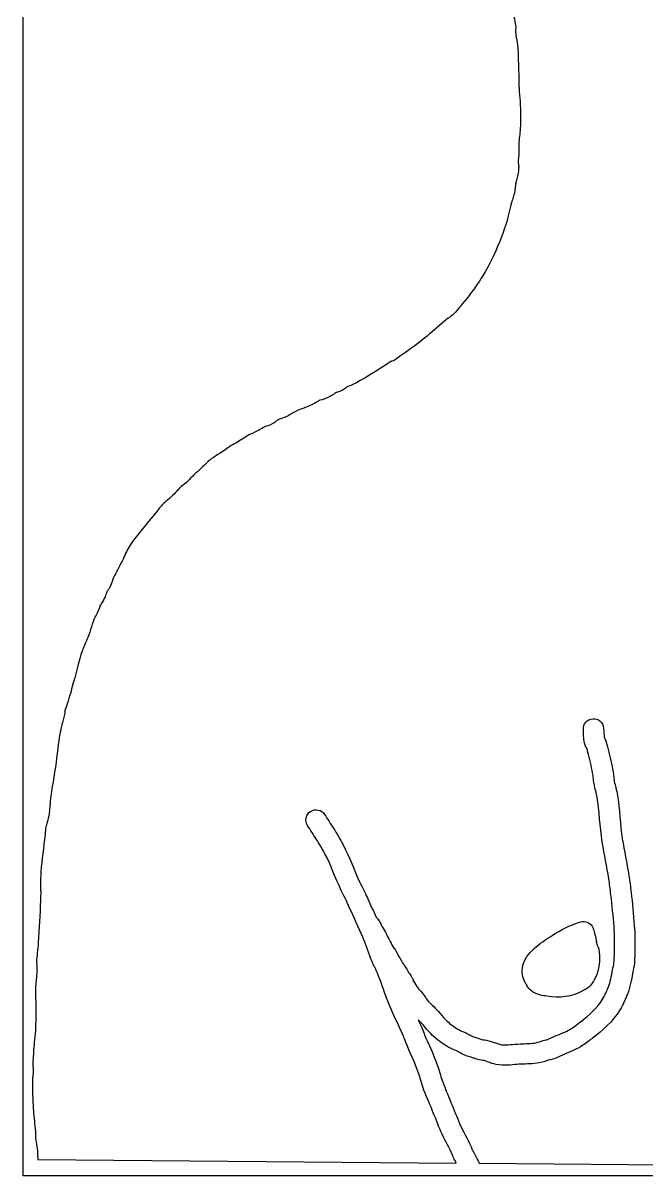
# Model space of a CAD drawing. Header units: millimetres. Extents: x 0 to 283, y 0 to 1048.
# Drawn here: x 0.5 to 147.9, y 503.3 to 775.5 of the extents above; entities that cross this region are included whole.
import ezdxf

# ---------------------------------------------------------------- set-up
doc = ezdxf.new("R2010")
doc.units = ezdxf.units.MM
doc.layers.add('Calque_1', color=7, linetype='CONTINUOUS')

msp = doc.modelspace()

# ---------------------------------------------------------------- linework, layer by layer
at = {"layer": 'Calque_1', "color": 7}
msp.add_lwpolyline([(0.499998, 1047.9898), (282.85537, 1047.9898), (282.85537, 503.2788), (199.97464, 503.2788), (0.499998, 503.2788)], close=True, dxfattribs=at)
for points in [[(102.70121, 707.2527), (102.7007, 707.2527)], [(64.252394, 683.4895), (64.251877, 683.4895)], [(133.06242, 563.3352), (133.06245, 563.3354)], [(3.673661, 553.7119), (3.692265, 553.6539)], [(107.68436, 530.8591), (107.68385, 530.8591)], [(4.019375, 507.1735), (102.87587, 506.3131)], [(108.28588, 506.2652), (222.79052, 505.2684)]]:
    msp.add_lwpolyline(points, dxfattribs=at)
for points in [[(116.3907, 777.3149), (116.4305, 776.9389), (116.71154, 776.1927), (116.87956, 775.0339)], [(116.86356, 773.7188), (116.85756, 773.6868), (116.86056, 773.7088), (116.85756, 773.7008)], [(116.85756, 773.7008), (116.87166, 773.3235), (116.93146, 772.7014), (116.98313, 772.1903)], [(116.87956, 775.0339), (116.94806, 774.5617), (116.90406, 773.9369), (116.86356, 773.7188)], [(116.98313, 772.1903), (116.97813, 772.2383), (117.15592, 771.8192), (117.25391, 770.8922)], [(117.25391, 770.8922), (117.61967, 767.4327), (117.60332, 764.0027), (117.67663, 760.7533)], [(117.67663, 760.7533), (117.71843, 758.8998), (118.04043, 756.8338), (118.04043, 754.5232)], [(118.04043, 754.5232), (118.04043, 753.1795), (118.07223, 751.6839), (117.94073, 750.1456)], [(117.94073, 750.1456), (117.82883, 748.837), (117.65816, 747.6986), (117.63068, 746.6849)], [(117.63068, 746.6849), (117.61818, 746.2236), (117.64118, 746.0491), (117.67408, 745.3986)], [(117.67708, 745.224), (117.65318, 744.1477), (117.53564, 743.2788), (117.47606, 742.4862)], [(117.67408, 745.3986), (117.67708, 745.3406), (117.67808, 745.2823), (117.67708, 745.224)], [(117.47606, 742.4862), (117.58045, 742.1982), (117.5949, 742.0037), (117.60525, 741.8883)], [(117.61555, 741.511), (117.60515, 741.1215), (117.56515, 740.775), (117.48016, 740.0486)], [(117.60525, 741.8883), (117.62145, 741.7078), (117.61795, 741.6084), (117.61555, 741.511)], [(116.95151, 737.9428), (116.90261, 737.6934), (116.86121, 737.326), (116.79493, 736.8715)], [(117.17113, 738.7494), (117.05628, 738.3364), (116.91992, 737.7817), (116.95151, 737.9428)], [(117.33753, 739.3603), (117.28693, 739.1652), (117.22856, 738.9559), (117.17113, 738.7494)], [(117.48016, 740.0486), (117.42896, 739.6112), (117.38816, 739.5555), (117.33753, 739.3603)], [(116.68641, 735.8581), (116.43941, 734.4684), (116.21919, 734.176), (115.90868, 733.0583)], [(116.79493, 736.8715), (116.77923, 736.6811), (116.77543, 736.3593), (116.68641, 735.8581)], [(115.90868, 733.0583), (115.48394, 731.5295), (115.1749, 729.7819), (114.55579, 727.9139)], [(114.55579, 727.9139), (113.639, 725.1478), (112.53921, 722.3712), (111.25573, 719.7258)], [(111.25573, 719.7258), (109.27025, 715.6337), (106.67973, 712.0004), (103.84068, 708.6324)], [(103.84068, 708.6324), (103.64086, 708.3953), (103.32558, 707.8758), (102.70121, 707.2527)], [(100.18457, 705.2306), (97.01078, 702.4292), (93.758841, 699.695), (90.183628, 697.2378)], [(102.7007, 707.2527), (101.66731, 706.2217), (100.70312, 705.6883), (100.18457, 705.2306)], [(90.183628, 697.2378), (89.068099, 696.4711), (88.618937, 696.1613), (88.34343, 695.9836)], [(86.355438, 694.8696), (84.06939, 693.3897), (81.686037, 691.9122), (79.25768, 690.5702)], [(87.397751, 695.605), (87.125691, 695.4069), (86.865457, 695.1996), (86.355438, 694.8696)], [(87.6582, 695.659), (87.6012, 695.642), (87.491311, 695.624), (87.397751, 695.605)], [(88.22199, 695.9086), (88.16719, 695.8756), (88.38204, 695.8756), (87.6582, 695.659)], [(88.34343, 695.9836), (88.30903, 695.9616), (88.27672, 695.9406), (88.22199, 695.9086)], [(75.877524, 688.7868), (74.981125, 688.2752), (74.445693, 688.2343), (74.475543, 688.2468)], [(76.912086, 689.5723), (76.943386, 689.5193), (76.645613, 689.2252), (75.877524, 688.7868)], [(79.25768, 690.5702), (78.087391, 689.9234), (77.270586, 689.7112), (76.912086, 689.5723)], [(70.324375, 686.3374), (70.335275, 686.3034), (70.069245, 686.0993), (69.464996, 685.773)], [(72.657566, 687.1631), (71.461837, 686.5742), (70.657744, 686.4559), (70.324375, 686.3374)], [(73.752589, 687.7631), (73.46254, 687.5757), (73.138495, 687.3999), (72.657566, 687.1631)], [(74.203208, 688.1295), (74.059888, 688.0036), (73.937999, 687.883), (73.752589, 687.7631)], [(74.475543, 688.2468), (74.216203, 688.1386), (74.150918, 688.0977), (74.203208, 688.1295)], [(64.251877, 683.4895), (64.182577, 683.4515), (63.845398, 683.1555), (63.132049, 682.796)], [(69.464996, 685.773), (67.435778, 684.6771), (65.554983, 684.2043), (64.252394, 683.4895)], [(59.387058, 680.8705), (58.528119, 680.3999), (58.01616, 680.3493), (58.02435, 680.3527)], [(60.446941, 681.6684), (60.603061, 681.7644), (60.322027, 681.3828), (59.387058, 680.8705)], [(63.132049, 682.796), (61.83507, 682.1423), (60.816281, 681.8958), (60.446941, 681.6684)], [(53.767763, 678.2851), (53.745663, 678.2381), (53.523446, 678.0517), (53.046876, 677.7244)], [(55.307203, 678.8887), (54.370484, 678.3953), (53.867172, 678.2974), (53.767763, 678.2851)], [(58.02435, 680.3527), (57.294451, 680.0472), (56.427952, 679.4791), (55.307203, 678.8887)], [(48.88434, 675.1933), (47.262921, 673.9996), (45.717575, 673.1728), (44.526466, 672.2457)], [(49.463116, 675.6641), (49.348466, 675.5571), (49.190689, 675.4189), (48.88434, 675.1933)], [(50.056361, 675.955), (49.733142, 675.7804), (49.594476, 675.7206), (49.463116, 675.6641)], [(53.046876, 677.7244), (52.063187, 677.0488), (50.96281, 676.4445), (50.056361, 675.955)], [(43.357029, 671.1052), (42.22668, 670.0126), (41.101668, 669.062), (40.133969, 668.1224)], [(44.07223, 671.8576), (43.99773, 671.7766), (43.763378, 671.498), (43.357029, 671.1052)], [(44.526466, 672.2457), (44.156727, 671.958), (44.14678, 671.9386), (44.07223, 671.8576)], [(39.112843, 667.0372), (38.399994, 666.3956), (37.851333, 666.0705), (37.630763, 665.8678)], [(40.133969, 668.1224), (40.01184, 668.0038), (39.724413, 667.5875), (39.112843, 667.0372)], [(37.630763, 665.8678), (37.236633, 665.5057), (36.730495, 664.8076), (35.879966, 664.0064)], [(33.122511, 661.4629), (33.262031, 661.6205), (32.446704, 660.6326), (31.837835, 659.8728)], [(35.879966, 664.0064), (34.788297, 662.9782), (33.78304, 662.2092), (33.122511, 661.4629)], [(31.837835, 659.8728), (31.228976, 659.1131), (30.74178, 658.4983), (30.54334, 658.2569)], [(30.54334, 658.2569), (28.694812, 656.0078), (26.866948, 653.9675), (25.56535, 651.7968)], [(25.56535, 651.7968), (24.97163, 650.8067), (24.513173, 649.741), (23.894134, 648.4652)], [(23.894134, 648.4652), (23.212715, 647.0608), (22.487681, 645.7874), (21.888571, 644.5683)], [(21.888571, 644.5683), (21.691332, 644.167), (21.501184, 643.3593), (20.971315, 642.3018)], [(20.386854, 641.3985), (20.174135, 640.9128), (19.954588, 640.0033), (19.263409, 638.8157)], [(20.971315, 642.3018), (20.632305, 641.6253), (20.401904, 641.3456), (20.386854, 641.3985)], [(18.710471, 638.0302), (18.695571, 637.9992), (18.608473, 637.5375), (18.248484, 636.7218)], [(19.263409, 638.8157), (18.850599, 638.1065), (18.631871, 637.869), (18.710471, 638.0302)], [(17.444398, 635.1591), (16.876849, 633.8203), (16.450191, 632.1806), (15.803672, 630.4348)], [(18.248484, 636.7218), (17.885054, 635.8985), (17.550528, 635.4094), (17.444398, 635.1591)], [(15.803672, 630.4348), (15.282922, 629.0287), (14.677216, 628.0082), (14.432696, 627.233)], [(14.432696, 627.233), (13.719577, 624.9718), (13.182744, 622.4949), (12.449354, 619.9647)], [(12.449354, 619.9647), (12.032535, 618.5267), (11.652877, 616.9972), (11.163128, 615.4208)], [(11.163128, 615.4208), (10.878138, 614.5034), (10.574594, 613.8647), (10.454644, 613.4379)], [(10.454644, 613.4379), (10.437744, 613.3779), (10.414044, 612.9794), (10.269126, 612.2623)], [(10.269126, 612.2623), (9.915916, 610.5141), (9.438794, 608.9678), (9.188055, 607.5685)], [(132.88799, 608.6838), (132.78939, 610.0055), (133.7807, 611.1568), (135.10233, 611.2557)], [(135.10233, 611.2557), (136.42417, 611.3547), (137.57567, 610.3627), (137.67426, 609.0409)], [(9.188055, 607.5685), (8.813585, 605.4788), (8.585779, 603.2485), (8.29767, 600.9808)], [(133.1133, 605.7568), (132.93584, 606.9095), (132.94686, 607.895), (132.88799, 608.6838)], [(137.67426, 609.0409), (137.73986, 608.1614), (137.76516, 607.4866), (137.82929, 606.8777)], [(133.58562, 604.5507), (133.74888, 604.1556), (133.30825, 604.4907), (133.1133, 605.7568)], [(134.10962, 602.8056), (133.88113, 603.7311), (133.88012, 603.8379), (133.58562, 604.5507)], [(137.82929, 606.8777), (137.86319, 606.7867), (137.89219, 606.698), (138.02205, 606.3837)], [(138.02205, 606.3837), (138.41266, 605.4382), (138.55527, 604.827), (138.77032, 603.9559)], [(135.18501, 597.839), (134.92152, 599.4481), (134.52484, 601.1239), (134.10962, 602.8056)], [(138.77032, 603.9559), (139.19224, 602.2471), (139.62112, 600.4525), (139.92219, 598.6141)], [(8.29767, 600.9808), (7.895051, 597.8115), (7.278449, 594.8007), (6.937029, 591.8816)], [(135.416, 595.9559), (135.27099, 596.7933), (135.25205, 597.4296), (135.18501, 597.839)], [(139.92219, 598.6141), (140.05717, 597.7898), (140.07714, 597.1688), (140.14543, 596.7744)], [(140.14543, 596.7744), (140.29053, 595.9365), (140.63508, 594.8998), (140.86993, 593.6015)], [(136.14671, 592.7473), (135.9932, 593.5959), (135.64315, 594.6441), (135.416, 595.9559)], [(140.86993, 593.6015), (141.5598, 589.7879), (141.55083, 586.1638), (142.1019, 582.8962)], [(6.937029, 591.8816), (6.842229, 591.0713), (6.835092, 590.0525), (6.653843, 588.856)], [(137.36886, 582.0989), (136.72753, 585.9017), (136.73324, 589.5048), (136.14671, 592.7473)], [(6.653843, 588.856), (6.418333, 587.3012), (5.958517, 586.1752), (5.833738, 585.3704)], [(67.712644, 586.0554), (67.000725, 587.1734), (67.329951, 588.6569), (68.447999, 589.3689)], [(68.447999, 589.3689), (68.984759, 589.7108), (69.635365, 589.8255), (70.256675, 589.6877)], [(70.256675, 589.6877), (70.878174, 589.55), (71.419483, 589.171), (71.761492, 588.6341)], [(71.761492, 588.6341), (72.468672, 587.5237), (73.189611, 586.406), (73.905031, 585.2684)], [(5.833738, 585.3704), (5.792138, 585.1022), (5.792635, 584.5994), (5.711264, 583.8749)], [(69.841713, 582.713), (69.145754, 583.8197), (68.429653, 584.9295), (67.712644, 586.0554)], [(5.711264, 583.8749), (5.375915, 580.8899), (4.961576, 577.9595), (4.717527, 575.1028)], [(71.81937, 579.3726), (71.53689, 579.9079), (70.323322, 581.9471), (69.841713, 582.713)], [(73.905031, 585.2684), (74.46934, 584.371), (75.563863, 582.5611), (76.064072, 581.6133)], [(142.1019, 582.8962), (142.57879, 580.0685), (143.16152, 577.1952), (143.64858, 574.2585)], [(76.064072, 581.6133), (77.6734, 578.564), (78.731468, 575.4736), (80.020936, 572.743)], [(138.91346, 573.4735), (138.44514, 576.2972), (137.86333, 579.1669), (137.36886, 582.0989)], [(75.680116, 570.693), (74.239178, 573.7443), (73.196829, 576.7627), (71.81937, 579.3726)], [(4.717527, 575.1028), (4.544947, 573.0827), (4.742278, 570.8008), (4.632778, 568.2887)], [(80.020936, 572.743), (80.332786, 572.0826), (80.756762, 571.3408), (81.176421, 570.4595)], [(139.39922, 569.6454), (139.23164, 571.0028), (139.11062, 572.2847), (138.91346, 573.4735)], [(143.64858, 574.2585), (143.88325, 572.8437), (144.00698, 571.4948), (144.16276, 570.2329)], [(76.842836, 568.3955), (76.526636, 569.0595), (76.099146, 569.8057), (75.680116, 570.693)], [(81.176421, 570.4595), (81.504151, 569.7713), (81.726678, 569.1745), (81.939166, 568.7133)], [(140.13716, 562.113), (139.95171, 564.6319), (139.70818, 567.1428), (139.39922, 569.6454)], [(144.16276, 570.2329), (144.48189, 567.6479), (144.73353, 565.0588), (144.92447, 562.4654)], [(4.632778, 568.2887), (4.488998, 564.9906), (4.31106, 561.6723), (4.084491, 558.3705)], [(77.579742, 566.7052), (77.269292, 567.3791), (77.052436, 567.9553), (76.842836, 568.3955)], [(80.772312, 559.6658), (79.796443, 562.0005), (78.685041, 564.3061), (77.579742, 566.7052)], [(81.939166, 568.7133), (82.601235, 567.2763), (83.278339, 565.8232), (83.947829, 564.3503)], [(83.947829, 564.3503), (84.166468, 564.1704), (84.351575, 563.9534), (84.494565, 563.709)], [(84.494565, 563.709), (84.457265, 563.787), (84.309003, 563.9906), (84.324033, 563.973)], [(84.324033, 563.973), (84.339033, 563.955), (84.624589, 563.6347), (84.813409, 563.2377)], [(84.813409, 563.2377), (85.150298, 562.5292), (85.244527, 562.2189), (85.401487, 561.9969)], [(85.401487, 561.9969), (85.719546, 561.5469), (86.073501, 561.0008), (86.375071, 560.3391)], [(125.63186, 560.1191), (127.62291, 561.3836), (129.48308, 562.4704), (132.31518, 563.2512)], [(132.31518, 563.2512), (132.55828, 563.3182), (132.81046, 563.3472), (133.06242, 563.3352)], [(133.06245, 563.3354), (134.10292, 563.2884), (134.99407, 562.5749), (135.26852, 561.5702)], [(135.26852, 561.5702), (135.69969, 559.9917), (135.80002, 559.7297), (135.81629, 559.6861)], [(140.24517, 556.0906), (140.29657, 558.1458), (140.28397, 560.1185), (140.13716, 562.113)], [(144.92447, 562.4654), (145.08686, 560.2598), (145.09768, 558.1214), (145.04384, 555.9702)], [(4.084491, 558.3705), (3.969341, 556.6924), (3.733591, 555.2104), (3.678831, 553.856)], [(82.711728, 554.5488), (81.991489, 556.3562), (81.429811, 558.0928), (80.772312, 559.6658)], [(86.375071, 560.3391), (86.85818, 559.2791), (87.529543, 558.0264), (88.149123, 557.0505)], [(121.78869, 557.4361), (123.11612, 558.5493), (124.54575, 559.4293), (125.63186, 560.1191)], [(135.81629, 559.6861), (135.82429, 559.6641), (135.93642, 558.247), (135.96563, 558.5161)], [(135.96563, 558.5161), (135.99483, 558.7852), (135.96863, 558.8155), (135.98683, 558.6262)], [(135.98683, 558.6262), (135.98746, 558.6162), (136.04953, 558.3362), (136.10465, 557.9011)], [(88.149123, 557.0505), (88.108323, 557.1145), (88.29429, 556.926), (88.597157, 556.4148)], [(88.597157, 556.4148), (89.033447, 555.6786), (89.160335, 555.2536), (89.167665, 555.2418)], [(118.59819, 552.9655), (119.12673, 554.9635), (120.46123, 556.3228), (121.78869, 557.4361)], [(136.63843, 556.032), (136.72663, 554.2334), (136.84329, 552.2276), (135.65089, 549.974)], [(136.10465, 557.9011), (136.11845, 557.8651), (136.16045, 557.7639), (136.15215, 557.7838)], [(136.15215, 557.7838), (136.20915, 557.6467), (136.57598, 557.3066), (136.63843, 556.032)], [(140.11081, 553.5151), (140.19751, 554.1065), (140.22278, 555.1958), (140.24517, 556.0906)], [(145.04384, 555.9702), (145.02314, 555.1433), (145.02864, 553.9661), (144.86039, 552.8185)], [(3.678831, 553.856), (3.675831, 553.786), (3.675661, 553.774), (3.673661, 553.7119)], [(3.692265, 553.6539), (3.774965, 553.2792), (3.75121, 553.2401), (3.75531, 553.1371)], [(3.75531, 553.1371), (3.77231, 552.7252), (3.75934, 552.2734), (3.725338, 551.1786)], [(83.241412, 553.2347), (83.148212, 553.4524), (83.024308, 553.7644), (82.711728, 554.5488)], [(83.346315, 553.0094), (83.275515, 553.1462), (83.264715, 553.1802), (83.241412, 553.2347)], [(83.515297, 552.7603), (83.474897, 552.8303), (83.364585, 552.9742), (83.346315, 553.0094)], [(84.217063, 551.1883), (83.812983, 552.1189), (83.618477, 552.5428), (83.515297, 552.7603)], [(89.167665, 555.2418), (89.099765, 555.3526), (89.276427, 555.1758), (89.601747, 554.6444)], [(89.601747, 554.6444), (89.921947, 554.1211), (90.031975, 553.8295), (90.033245, 553.8274)], [(90.033245, 553.8274), (90.069145, 553.7684), (90.255517, 553.544), (90.537607, 553.1148)], [(90.537607, 553.1148), (91.048797, 552.337), (91.35088, 551.7041), (91.60886, 551.3242)], [(119.09015, 549.0645), (118.61988, 550.0522), (118.18843, 551.4167), (118.59819, 552.9655)], [(139.80747, 551.9679), (139.9274, 552.6155), (140.05384, 553.1265), (140.11081, 553.5151)], [(144.86039, 552.8185), (144.75613, 552.1075), (144.6095, 551.5386), (144.52708, 551.0935)], [(3.725338, 551.1786), (3.683438, 549.8369), (3.493566, 548.6889), (3.450936, 547.7493)], [(86.544053, 544.9168), (85.682103, 547.1436), (85.039642, 549.2939), (84.217063, 551.1883)], [(91.60886, 551.3242), (91.68456, 551.2126), (91.874558, 550.9837), (92.126657, 550.6012)], [(92.126657, 550.6012), (92.276887, 550.3733), (92.369759, 550.2342), (92.485809, 550.0178)], [(92.485809, 550.0178), (92.601859, 549.8013), (92.768072, 549.2663), (92.785532, 549.1698)], [(135.65089, 549.974), (135.39501, 549.4904), (135.03568, 548.679), (134.15899, 547.8837)], [(138.82096, 547.9325), (139.27213, 549.0758), (139.52326, 550.4331), (139.80747, 551.9679)], [(144.52708, 551.0935), (144.24961, 549.5952), (143.97383, 547.9139), (143.28581, 546.1703)], [(3.450936, 547.7493), (3.374336, 546.0619), (3.54447, 544.1863), (3.54447, 542.1311)], [(92.706472, 549.4499), (92.688672, 549.4949), (92.724572, 549.4049), (92.83463, 549.1977)], [(92.785532, 549.1698), (92.803032, 549.0728), (92.724262, 549.4049), (92.706472, 549.4499)], [(92.83463, 549.1977), (93.093729, 548.7087), (93.484458, 548.0971), (93.849555, 547.5849)], [(93.849555, 547.5849), (94.024465, 547.3395), (93.903395, 547.4909), (93.893995, 547.4999)], [(93.893995, 547.4999), (93.884995, 547.5099), (94.191717, 547.2401), (94.502744, 546.8922)], [(119.55368, 548.2392), (119.37396, 548.5256), (119.23593, 548.7583), (119.09015, 549.0645)], [(120.32676, 547.2444), (119.77689, 547.7605), (119.7334, 547.9528), (119.55368, 548.2392)], [(124.22937, 545.7598), (123.51089, 545.8869), (121.84878, 545.8158), (120.32676, 547.2444)], [(134.15899, 547.8837), (133.51708, 547.3013), (133.08041, 547.1693), (133.04227, 547.1462)], [(138.32849, 546.8395), (138.54286, 547.3343), (138.72559, 547.6908), (138.82096, 547.9325)], [(90.368625, 536.2528), (89.191566, 539.0207), (87.735531, 541.8387), (86.544053, 544.9168)], [(94.502744, 546.8922), (95.330437, 545.9667), (95.735779, 545.1685), (96.046836, 544.789)], [(96.046836, 544.789), (96.512862, 544.2204), (97.317528, 543.5731), (98.208461, 542.5752)], [(133.04227, 547.1462), (130.24524, 545.4548), (127.19141, 545.2356), (124.22937, 545.7598)], [(132.12732, 539.6198), (134.49584, 541.4589), (136.08492, 542.7655), (137.45206, 545.037)], [(137.45206, 545.037), (138.16253, 546.2174), (137.80275, 545.6262), (138.32849, 546.8395)], [(142.73339, 544.9306), (142.29057, 543.9086), (142.3193, 543.8154), (141.56447, 542.5612)], [(143.28581, 546.1703), (143.06851, 545.6197), (142.85766, 545.2174), (142.73339, 544.9306)], [(3.54447, 542.1311), (3.54447, 540.7987), (3.479303, 539.5202), (3.453003, 538.3153)], [(98.208461, 542.5752), (99.39209, 541.2495), (100.35481, 540.0405), (101.36795, 539.2333)], [(141.56447, 542.5612), (139.7495, 539.5458), (137.49106, 537.7076), (135.07081, 535.8283)], [(94.628318, 539.3779), (94.437308, 539.5918), (94.164223, 539.8456), (93.899163, 540.0983)], [(93.899163, 540.0983), (94.196953, 539.4416), (94.498261, 538.807), (94.785931, 538.1305)], [(98.376926, 535.479), (96.768607, 536.7604), (95.662721, 538.2193), (94.628318, 539.3779)], [(101.36795, 539.2333), (102.17592, 538.5896), (103.03459, 538.037), (103.94816, 537.5791)], [(130.20857, 538.1868), (130.52303, 538.3895), (131.61923, 539.2253), (132.12732, 539.6198)], [(3.453003, 538.3153), (3.408903, 536.2944), (3.065973, 534.568), (2.996183, 533.0613)], [(94.785931, 538.1305), (95.049977, 537.5096), (95.212573, 537.0002), (95.36264, 536.6386)], [(95.36264, 536.6386), (96.265966, 534.462), (97.404658, 532.1954), (98.297861, 529.6747)], [(103.94816, 537.5791), (104.24185, 537.4319), (104.79927, 537.2525), (105.53876, 536.8722)], [(105.53876, 536.8722), (106.08013, 536.5938), (106.35574, 536.3965), (106.41416, 536.3683)], [(106.41416, 536.3683), (106.82301, 536.1714), (107.53915, 535.9773), (108.41714, 535.6888)], [(124.29937, 535.4542), (124.85774, 535.6454), (125.56932, 536.0183), (126.50079, 536.4035)], [(126.50079, 536.4035), (127.85826, 536.9648), (129.22354, 537.5521), (130.20857, 538.1868)], [(90.928798, 534.7996), (90.675498, 535.4099), (90.516385, 535.9054), (90.368625, 536.2528)], [(93.791155, 528.029), (93.030339, 530.1876), (91.927407, 532.3933), (90.928798, 534.7996)], [(101.79738, 533.2879), (100.57694, 533.8997), (99.43469, 534.6362), (98.376926, 535.479)], [(108.41714, 535.6888), (108.8789, 535.5371), (109.02901, 535.4694), (108.87912, 535.5079)], [(108.87912, 535.5079), (109.18199, 535.4299), (109.74677, 535.3785), (110.53794, 535.1916)], [(110.53794, 535.1916), (112.10627, 534.821), (113.03593, 534.3149), (113.51967, 534.2573)], [(113.51967, 534.2573), (114.52239, 534.1378), (115.7512, 534.3383), (117.3923, 534.4335)], [(117.3923, 534.4335), (118.87914, 534.5195), (120.20941, 534.5035), (121.30885, 534.6594)], [(121.30885, 534.6594), (121.75959, 534.7234), (122.44457, 534.9718), (123.39813, 535.2325)], [(123.39813, 535.2325), (123.92468, 535.3764), (124.23047, 535.4306), (124.29937, 535.4542)], [(132.80841, 534.1524), (131.30707, 533.1848), (129.70199, 532.5335), (128.33478, 531.9681)], [(135.07081, 535.8283), (134.57627, 535.4443), (133.60488, 534.6656), (132.80841, 534.1524)], [(2.996183, 533.0613), (2.930083, 531.6349), (2.795316, 530.2928), (2.816866, 529.1686)], [(103.34303, 532.6037), (103.06548, 532.7464), (102.52587, 532.9227), (101.79738, 533.2879)], [(104.33108, 532.044), (103.74514, 532.3262), (103.43768, 532.555), (103.34303, 532.6037)], [(106.91904, 531.1283), (106.28347, 531.3371), (105.36367, 531.5466), (104.33108, 532.044)], [(107.68385, 530.8591), (107.11196, 531.0062), (106.8713, 531.1439), (106.91904, 531.1283)], [(125.8538, 530.9128), (125.24225, 530.7034), (124.83141, 530.648), (124.66421, 530.6023)], [(128.33478, 531.9681), (127.69753, 531.7046), (126.90145, 531.2715), (125.8538, 530.9128)], [(2.816866, 529.1686), (2.816996, 529.1586), (2.922356, 528.7652), (2.907816, 527.9738)], [(98.297861, 529.6747), (98.86675, 528.2201), (99.14247, 526.9077), (99.50295, 525.8708)], [(109.43413, 530.5206), (109.09926, 530.5996), (108.50206, 530.6489), (107.68436, 530.8591)], [(112.95226, 529.4912), (111.17818, 529.7026), (110.08016, 530.368), (109.43413, 530.5206)], [(117.67032, 529.6421), (116.40547, 529.5691), (114.85591, 529.2645), (112.95226, 529.4912)], [(121.98065, 529.9072), (120.37059, 529.6796), (118.90845, 529.714), (117.67032, 529.6421)], [(124.66421, 530.6023), (124.03515, 530.4303), (123.16263, 530.0744), (121.98065, 529.9072)], [(2.76829, 526.5393), (2.65427, 524.4195), (2.758274, 522.113), (2.860274, 519.8208)], [(2.907816, 527.9738), (2.893216, 527.1839), (2.77745, 526.7095), (2.76829, 526.5393)], [(93.821645, 527.948), (93.811145, 527.975), (93.800655, 528.002), (93.791155, 528.029)], [(94.970413, 524.2955), (94.474236, 525.7227), (94.204045, 526.9762), (93.821645, 527.948)], [(99.50295, 525.8708), (100.08578, 524.1944), (100.86287, 522.4936), (101.61652, 520.654)], [(97.174929, 518.8353), (96.470803, 520.5541), (95.652549, 522.3334), (94.970413, 524.2955)], [(101.61652, 520.654), (102.3161, 518.9463), (102.95098, 517.277), (103.6412, 515.691)], [(2.860274, 519.8208), (2.928574, 518.2857), (3.131181, 516.7047), (3.304691, 515.0087)], [(99.24043, 513.7762), (98.48999, 515.5006), (97.843495, 517.2033), (97.174929, 518.8353)], [(3.304691, 515.0087), (3.404191, 514.0357), (3.447378, 513.57), (3.464888, 513.2207)], [(103.6412, 515.691), (104.272, 514.2415), (105.17211, 512.7187), (105.99713, 510.9724)], [(3.471088, 512.9251), (3.469088, 512.8371), (3.505761, 512.7148), (3.417861, 512.4042)], [(3.417861, 512.4042), (3.424861, 512.2386), (3.420911, 512.3762), (3.444216, 512.1133)], [(3.444216, 512.1133), (3.506816, 511.4093), (3.636286, 511.327), (3.795616, 510.1315)], [(3.464888, 513.2207), (3.468888, 513.1337), (3.474088, 513.0554), (3.471088, 512.9251)], [(101.65682, 508.9228), (100.9609, 510.3958), (100.03124, 511.959), (99.24043, 513.7762)], [(3.795616, 510.1315), (3.982965, 508.7256), (3.887609, 508.0525), (3.914988, 507.9724)], [(105.99713, 510.9724), (106.33164, 510.2643), (106.47843, 509.8744), (106.53973, 509.7105)], [(106.53973, 509.7105), (106.60103, 509.5467), (106.56483, 509.6125), (106.81051, 509.1498)], [(106.81051, 509.1498), (107.248, 508.3255), (107.72122, 507.4593), (108.16909, 506.5345)], [(3.914988, 507.9724), (4.005588, 507.7073), (4.022035, 507.4386), (4.019375, 507.1735)], [(102.04388, 508.0288), (101.96408, 508.2422), (101.94758, 508.3074), (101.65682, 508.9228)], [(102.57046, 506.9001), (102.27873, 507.4498), (102.12374, 507.8153), (102.04388, 508.0288)], [(102.87587, 506.3131), (102.77177, 506.5111), (102.67887, 506.6959), (102.57046, 506.9001)], [(108.16909, 506.5345), (108.22279, 506.4235), (108.23889, 506.3694), (108.28588, 506.2652)]]:
    msp.add_open_spline(points, degree=3, dxfattribs=at)

doc.saveas('drawing.dxf')
